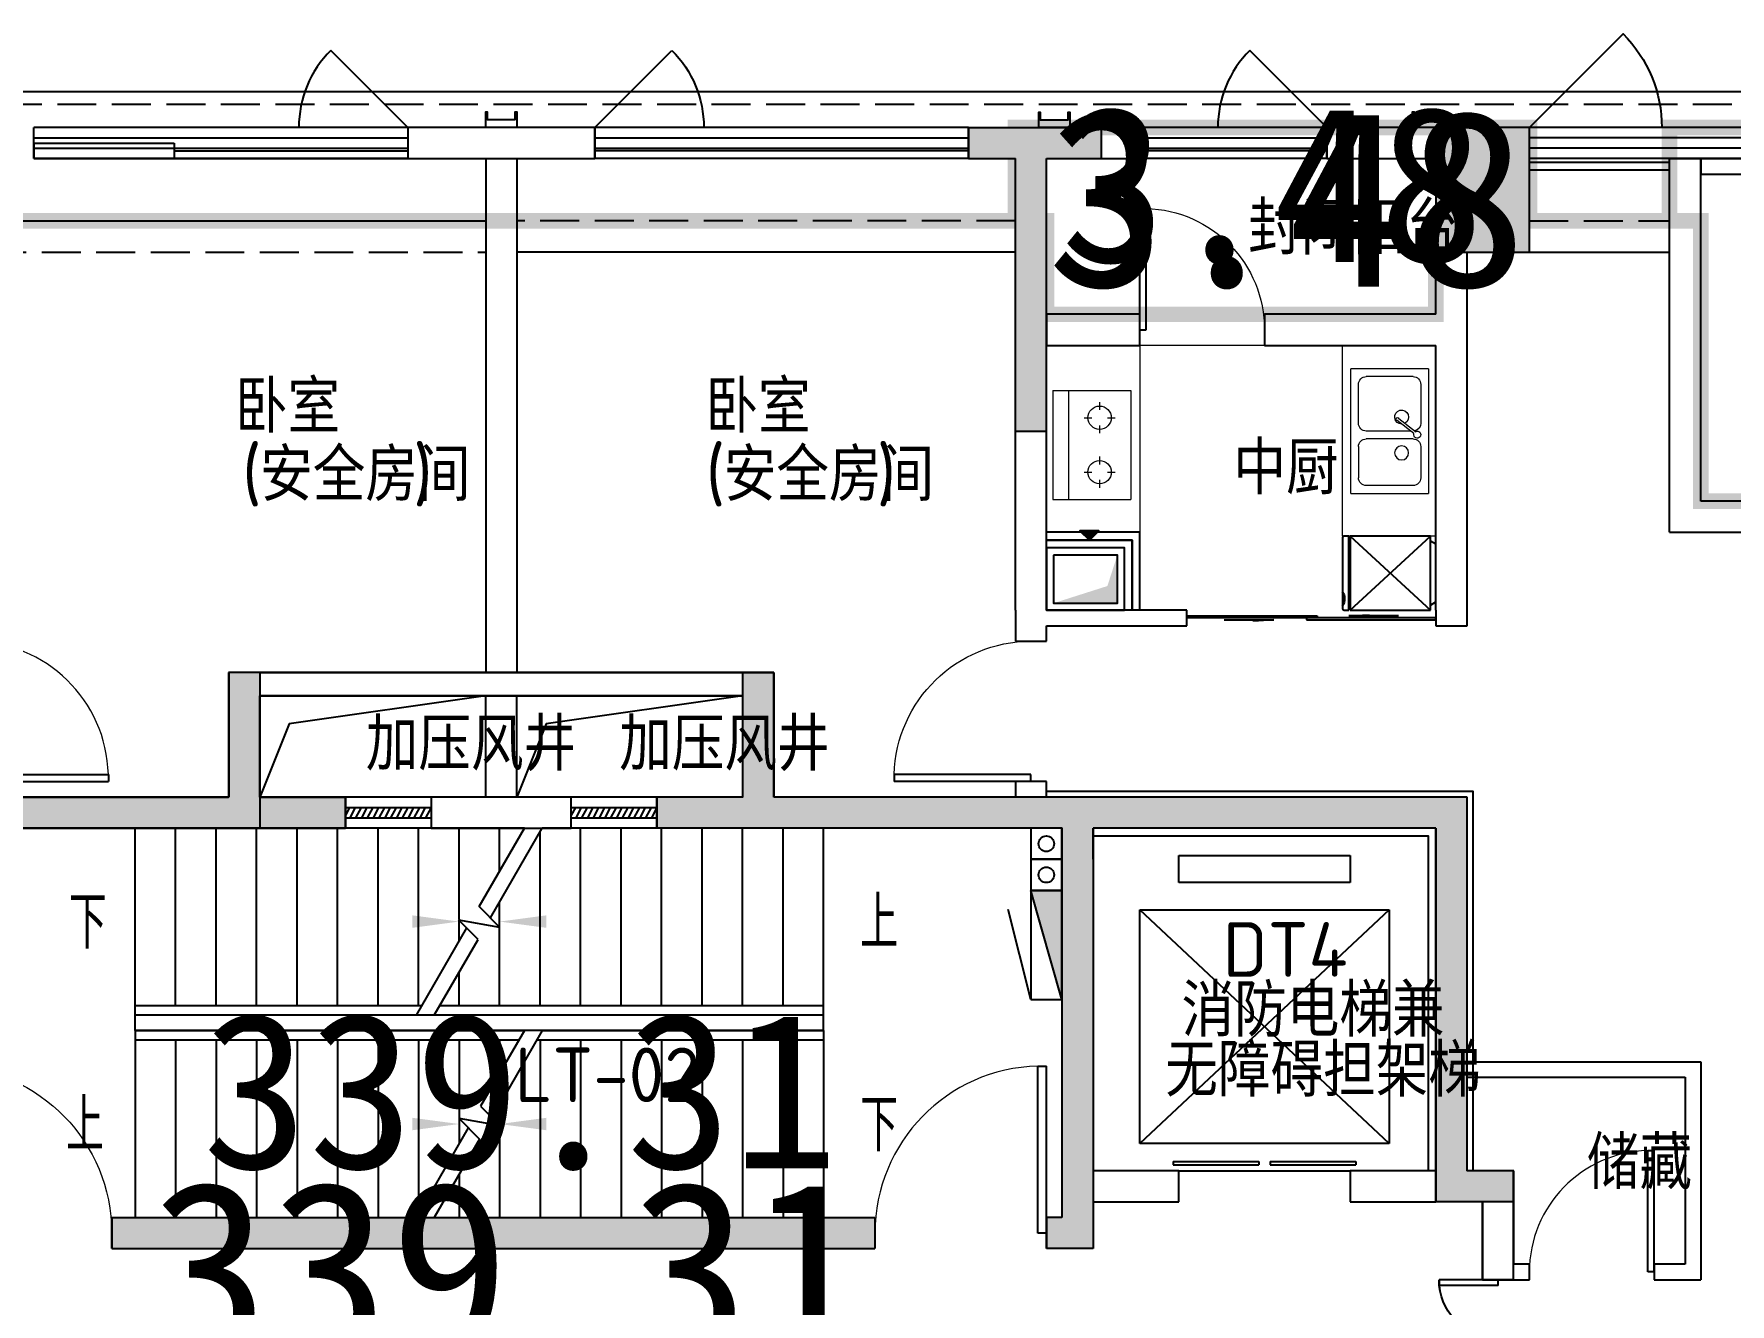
# Model space of a CAD drawing. Extents: x 512858 to 514372, y -232486 to -231710.
# Drawn here: x 513228.37 to 513239.26, y -232141.13 to -232132.98 of the extents above; entities that cross this region are included whole.
import ezdxf

# ---------------------------------------------------------------- set-up
doc = ezdxf.new("R2010")
doc.units = 0
doc.header["$LTSCALE"] = 1000
for name, pattern in [('__DASH', [0.35, 0.25, -0.1]), ('B1+B2户型(2#185报审版）$0$__DASH', [0.35, 0.25, -0.1]), ('B1+B2户型(2#185报审版）$0$DASH', [0.35, 0.25, -0.1]), ('DASH', [0.35, 0.25, -0.1])]:
    doc.linetypes.add(name, pattern=pattern)
doc.layers.get('0').update_dxf_attribs({"color": 252})
for name, color, linetype in [('$面积结果', 7, 'Continuous'), ('0-铝板', 253, 'Continuous'), ('2#HXT-标准层$0$A-ANNO-50-SYMB', 253, 'Continuous'), ('2#HXT-标准层$0$A-ANNO-50-TXT', 253, 'Continuous'), ('2#HXT-标准层$0$A-DOOR', 253, 'Continuous'), ('2#HXT-标准层$0$A-FIRE-DOOR', 253, 'Continuous'), ('2#HXT-标准层$0$A-HOLE-E', 253, 'Continuous'), ('2#HXT-标准层$0$A-PATT-COLU', 253, 'Continuous'), ('2#HXT-标准层$0$A-STAIR', 253, 'Continuous'), ('2#HXT-标准层$0$A-STR-CONC-B', 253, 'Continuous'), ('2#HXT-标准层$0$A-WALL-S', 253, 'Continuous'), ('2#HXT-标准层$0$A-WINDOW', 253, 'Continuous'), ('2#HXT-标准层$0$AA-DOOR_FIRE_TEXT', 253, 'Continuous'), ('6#-造型-1F（实施版）金属型材-METAL-S', 253, 'Continuous'), ('A-ANNO-100-TXT', 252, 'Continuous'), ('A-METAL-E', 253, 'Continuous'), ('A-WALL-S', 252, 'Continuous'), ('B1+B2户型(2#185报审版）$0$$0$AA-排烟道', 253, 'Continuous'), ('B1+B2户型(2#185报审版）$0$A-DOOR', 253, 'Continuous'), ('B1+B2户型(2#185报审版）$0$A-FIRE-DOOR', 253, 'Continuous'), ('B1+B2户型(2#185报审版）$0$A-HOLE-E', 253, 'Continuous'), ('B1+B2户型(2#185报审版）$0$A-PART-S', 253, 'Continuous'), ('B1+B2户型(2#185报审版）$0$A-PATT-COLU', 253, 'Continuous'), ('B1+B2户型(2#185报审版）$0$A-STR-CONC-B', 253, 'Continuous'), ('B1+B2户型(2#185报审版）$0$A-STR-CONC-C', 253, 'Continuous'), ('B1+B2户型(2#185报审版）$0$A-STR-CONC-E', 253, 'Continuous'), ('B1+B2户型(2#185报审版）$0$A-STR-CONC-H', 253, 'Continuous'), ('B1+B2户型(2#185报审版）$0$A-WALL-S', 253, 'Continuous'), ('B1+B2户型(2#185报审版）$0$A-WINDOW', 253, 'Continuous'), ('B1+B2户型(2#185报审版）$0$FURN', 253, 'Continuous'), ('B1+B2户型(2#185报审版）$0$ICDA方案_活动家具', 253, 'Continuous'), ('B1+B2户型(2#185报审版）$0$WALL', 253, 'Continuous'), ('PUB_HATCH', 252, 'Continuous')]:
    doc.layers.add(name, color=color, linetype=linetype)
for name, color, linetype, lineweight in [('B1+B2户型(2#185报审版）$0$AE-FURN-MOVE', 253, 'Continuous', 20), ('面积-计容-住宅-0.5', 1, 'Continuous', 0), ('面积-计容-住宅-1', 1, 'Continuous', 0)]:
    doc.layers.add(name, color=color, linetype=linetype, lineweight=lineweight)
doc.styles.add('2#HXT-标准层$0$STANDARD', font='GBENOR', dxfattribs={"bigfont": 'GBCBIG'})
doc.styles.add('dw', font='simhei.ttf')
doc.styles.add('TYDG_02', font='TSSDENG.shx', dxfattribs={"width": 0.8, "bigfont": 'hztxt.shx'})

# ---------------------------------------------------------------- blocks, each defined once
blk = doc.blocks.new('1新175wz')
at = {"layer": 'A-ANNO-100-TXT', "style": 'TYDG_02'}
for s, height, p in [('封闭阳台', 337.6, (-110211, -1319187, 0)), ('卧室', 337.6, (-116716, -1320333)), ('卧室', 337.6, (-113695, -1320333)), ('(', 350, (-116670, -1320771)), (')', 350, (-115571, -1320771)), ('(', 350, (-113694, -1320771)), (')', 350, (-112595, -1320771)), ('中厨', 337.6, (-110306, -1320727)), ('安全房间', 337.6, (-116554, -1320771)), ('安全房间', 337.6, (-113578, -1320771)), ('加压风井', 337.6, (-115876, -1322501)), ('加压风井', 337.6, (-114249, -1322501)), ('DT4', 350, (-110374, -1323825)), ('消防电梯兼', 337.6, (-110639, -1324210)), ('LT-02', 350, (-114919, -1324630)), ('无障碍担架梯', 337.6, (-110743, -1324595)), ('储藏', 337.6, (-108037, -1325189, 0))]:
    blk.add_text(s, height=height, dxfattribs=at).set_placement(p)
blk = doc.blocks.new('1新632#HXT-标准层$0$$TWTSYS$00000508')
for p, q in [((-0.5, 0.5), (0.324, 1.224)), ((-0.5, 0.5), (-0.5, -0.5)), ((-0.5, -0.5), (0.5, 0.5)), ((0.5, 0.5), (-0.5, 0.5)), ((0.5, -0.5), (0.5, 0.5)), ((-0.5, -0.5), (0.5, -0.5))]:
    blk.add_line(p, q)
blk.add_solid([(0.5, -0.5), (0.5, 0.5), (-0.5, -0.5)])
blk = doc.blocks.new('1新642#HXT-标准层$0$$WINLIB2D$00000039')
at = {"color": 0}
for points in [[(-0.5, 0.5), (-0.5, -0.5)], [(0.5, 0.5), (-0.5, 0.5)], [(0.5, -0.5), (0.5, 0.5)], [(-0.5, 0.167), (0.5, 0.167)], [(-0.452, -0.167), (-0.5, 0.084)], [(-0.384, -0.167), (-0.448, 0.167)], [(-0.316, -0.167), (-0.38, 0.167)], [(-0.248, -0.167), (-0.312, 0.167)], [(-0.18, -0.167), (-0.244, 0.167)], [(-0.112, -0.167), (-0.176, 0.167)], [(-0.044, -0.167), (-0.108, 0.167)], [(0.024, -0.167), (-0.04, 0.167)], [(0.092, -0.167), (0.028, 0.167)], [(0.16, -0.167), (0.096, 0.167)], [(0.228, -0.167), (0.164, 0.167)], [(0.296, -0.167), (0.232, 0.167)], [(0.364, -0.167), (0.3, 0.167)], [(0.432, -0.167), (0.368, 0.167)], [(0.5, -0.167), (0.436, 0.167)], [(-0.5, -0.167), (0.5, -0.167)], [(0.5, -0.5), (-0.5, -0.5)]]:
    blk.add_lwpolyline(points, dxfattribs=at)
blk = doc.blocks.new('1新592#HXT-标准层$0$$DorLib2D$00000001')
for p, q in [((0.45, 0.975), (0.5, 0.975)), ((0.45, 0), (0.45, 0.975)), ((0.5, 0), (0.5, 0.975)), ((0.5, 0), (0.45, 0))]:
    blk.add_line(p, q)
at = {"lineweight": 13}
blk.add_arc((0.475, 0), 0.975, 91.46928, 180, dxfattribs=at)
blk = doc.blocks.new('1新602#HXT-标准层$0$$DorLib2D$00000127')
at = {"color": 0}
for points in [[(-0.5333, 0.7949), (-0.5333, 0.6904)], [(-0.0333, 0.7949), (-0.5333, 0.7949)], [(-0.0333, 0.7949), (-0.0333, 0.6904)], [(0.5333, 0.7949), (0.0333, 0.7949)], [(0.0333, 0.7949), (0.0333, 0.6904)], [(0.5333, 0.7949), (0.5333, 0.6904)], [(-0.0333, 0.6904), (-0.5333, 0.6904)], [(0.5333, 0.6904), (0.0333, 0.6904)], [(0.5, 0.5), (-0.5, 0.5)]]:
    blk.add_lwpolyline(points, dxfattribs=at)
blk = doc.blocks.new('1新612#HXT-标准层$0$$DorLib2D$00000225')
at = {"color": 0}
for p, q in [((0.475, -0.0014), (0.475, 0.7521)), ((0.475, 0.7521), (0.5, 0.7521)), ((0.5, -0.0014), (0.5, 0.7521)), ((-0.5, 0), (-0.5, 0.252)), ((-0.475, 0.252), (-0.5, 0.252)), ((-0.475, 0), (-0.475, 0.252)), ((-0.475, 0), (-0.5, 0)), ((0.475, -0.0014), (0.5, -0.0014))]:
    blk.add_line(p, q, dxfattribs=at)
for centre, radius, start, end in [((0.5046, -0.0019), 0.7546, 92.24927, 179.72377), ((-0.5008, 0.0026), 0.2508, 359.78987, 84.09744)]:
    blk.add_arc(centre, radius, start, end, dxfattribs=at)
blk = doc.blocks.new('1新582#HXT-标准层')
at = {"layer": '2#HXT-标准层$0$A-PATT-COLU'}
for points in [[(-116757, -998471), (-116757, -998571), (-116557, -998571), (-116557, -998471)], [(-113457, -998471), (-113457, -998571), (-113257, -998571), (-113257, -998471)], [(-116557, -998571), (-116757, -998571), (-116757, -999271), (-116657, -999338), (-116557, -999271)], [(-113257, -998571), (-113457, -998571), (-113457, -999271), (-113357, -999338), (-113257, -999271)], [(-118807, -999404), (-118707, -999471), (-116657, -999471), (-116657, -999338), (-116757, -999271), (-118807, -999271)], [(-116657, -999338), (-116657, -999471), (-116007, -999471), (-116007, -999271), (-116557, -999271)], [(-113357, -999338), (-113457, -999271), (-114007, -999271), (-114007, -999471), (-113357, -999471)], [(-111307, -999404), (-111307, -999271), (-113257, -999271), (-113357, -999338), (-113357, -999471), (-111407, -999471)], [(-109007, -999471), (-108807, -999271), (-111307, -999271), (-111307, -999404), (-111207, -999471)], [(-108807, -999271), (-109007, -999471), (-109007, -1001871), (-108807, -1001671)], [(-111307, -999404), (-111407, -999471), (-111407, -1001771), (-111207, -1001771), (-111207, -999471)], [(-111207, -1001771), (-111407, -1001771), (-111407, -1001971), (-111207, -1002171)], [(-108507, -1001671), (-108807, -1001671), (-109007, -1001871), (-108507, -1001871)], [(-117507, -1002171), (-112607, -1002171), (-112607, -1001971), (-117507, -1001971)], [(-111207, -1002171), (-111407, -1001971), (-111507, -1001971), (-111507, -1002171)]]:
    blk.add_hatch(color=256, dxfattribs=at).paths.add_polyline_path(points)
at = {"layer": '2#HXT-标准层$0$A-ANNO-50-SYMB', "elevation": 0}
for points in [[(-117487, -1000071, 0, 0, 0), (-115277, -1000071, 0, 80, 0), (-115577, -1000071, 0, 0, 0)], [(-112807, -1000071, 0, 0, 0), (-115017, -1000071, 0, 80, 0), (-114717, -1000071, 0, 0, 0)], [(-117487, -1001371, 0, 0, 0), (-115277, -1001371, 0, 80, 0), (-115577, -1001371, 0, 0, 0)], [(-112807, -1001371, 0, 0, 0), (-115017, -1001371, 0, 80, 0), (-114717, -1001371, 0, 0, 0)]]:
    blk.add_lwpolyline(points, format="xyseb", dxfattribs=at)
at = {"layer": '2#HXT-标准层$0$A-HOLE-E'}
for points in [[(-116557, -998621), (-115107, -998621), (-115107, -999271), (-116557, -999271)], [(-114907, -998621), (-113457, -998621), (-113457, -999271), (-114907, -999271)]]:
    blk.add_lwpolyline(points, close=True, dxfattribs=at)
for points in [[(-115107, -998621), (-116367, -998800), (-116557, -999271)], [(-113457, -998621), (-114717, -998800), (-114907, -999271)]]:
    blk.add_lwpolyline(points, dxfattribs=at)
at = {"layer": '2#HXT-标准层$0$A-STAIR'}
for p, q in [((-114858, -999471), (-117357, -999471)), ((-117357, -1000611), (-117357, -999471)), ((-117097, -1000611), (-117097, -999471)), ((-116837, -1000611), (-116837, -999471)), ((-116577, -1000611), (-116577, -999471)), ((-116317, -1000611), (-116317, -999471)), ((-116057, -1000611), (-116057, -999471)), ((-115797, -1000611), (-115797, -999471)), ((-115537, -1000611), (-115537, -999471)), ((-115277, -1000056), (-115277, -999471)), ((-115149, -999974), (-114858, -999471)), ((-115075, -1000047), (-114743, -999471)), ((-115017, -999746), (-115017, -999471)), ((-112937, -999471), (-114743, -999471)), ((-114497, -1000611), (-114497, -999471)), ((-114237, -1000611), (-114237, -999471)), ((-113977, -1000611), (-113977, -999471)), ((-113717, -1000611), (-113717, -999471)), ((-113457, -1000611), (-113457, -999471)), ((-113197, -1000611), (-113197, -999471)), ((-112937, -1000611), (-112937, -999471)), ((-114757, -1000611), (-114757, -999495)), ((-110657, -999821), (-110657, -999646)), ((-110657, -999646), (-109557, -999646)), ((-109557, -999646), (-109557, -999821)), ((-109557, -999821), (-110657, -999821)), ((-115017, -1000106), (-115149, -999974)), ((-115017, -1000105), (-115017, -999946)), ((-110907, -1001496), (-110907, -999996)), ((-110907, -999996), (-109307, -999996)), ((-109307, -999996), (-110907, -1001496)), ((-109307, -1001496), (-110907, -999996)), ((-109307, -999996), (-109307, -1001496)), ((-115551, -1000671), (-115228, -1000112)), ((-115155, -1000185), (-115281, -1000059)), ((-115281, -1000059), (-115017, -1000106)), ((-115277, -1000196), (-115277, -1000064)), ((-115017, -1000611), (-115017, -1000106)), ((-115436, -1000671), (-115155, -1000185)), ((-115277, -1000611), (-115277, -1000396)), ((-117357, -1000671), (-117357, -1000611)), ((-115516, -1000611), (-117357, -1000611)), ((-117357, -1000671), (-117357, -1000611)), ((-115551, -1000671), (-117357, -1000671)), ((-115551, -1000671), (-117357, -1000671)), ((-112937, -1000671), (-115436, -1000671)), ((-112937, -1000671), (-115436, -1000671)), ((-112937, -1000611), (-115401, -1000611)), ((-112937, -1000671), (-112937, -1000611)), ((-112937, -1000671), (-112937, -1000611)), ((-117357, -1000771), (-114858, -1000771)), ((-117357, -1000771), (-117357, -1000831)), ((-117357, -1000771), (-114858, -1000771)), ((-117357, -1000771), (-117357, -1000831)), ((-114858, -1000771), (-115139, -1001257)), ((-114743, -1000771), (-115065, -1001330)), ((-114743, -1000771), (-112937, -1000771)), ((-114743, -1000771), (-112937, -1000771)), ((-112937, -1000771), (-112937, -1000831)), ((-112937, -1000771), (-112937, -1000831)), ((-117357, -1000831), (-117357, -1001971)), ((-117357, -1000831), (-114893, -1000831)), ((-117097, -1000831), (-117097, -1001971)), ((-116837, -1000831), (-116837, -1001971)), ((-116577, -1000831), (-116577, -1001971)), ((-116317, -1000831), (-116317, -1001971)), ((-116057, -1000831), (-116057, -1001971)), ((-115797, -1000831), (-115797, -1001971)), ((-115537, -1000831), (-115537, -1001946)), ((-115277, -1000831), (-115277, -1001336)), ((-115017, -1000831), (-115017, -1001046)), ((-114777, -1000831), (-112937, -1000831)), ((-114757, -1000831), (-114757, -1001971)), ((-114497, -1000831), (-114497, -1001971)), ((-114237, -1000831), (-114237, -1001971)), ((-113977, -1000831), (-113977, -1001971)), ((-113717, -1000831), (-113717, -1001971)), ((-113457, -1000831), (-113457, -1001971)), ((-113197, -1000831), (-113197, -1001971)), ((-112937, -1000831), (-112937, -1001971)), ((-115277, -1001336), (-115277, -1001496)), ((-115012, -1001383), (-115277, -1001336)), ((-115277, -1001336), (-115145, -1001468)), ((-115139, -1001257), (-115012, -1001383)), ((-115017, -1001246), (-115017, -1001378)), ((-115219, -1001395), (-115551, -1001971)), ((-115017, -1001386), (-115017, -1001971)), ((-115145, -1001468), (-115436, -1001971)), ((-109307, -1001496), (-110907, -1001496)), ((-115277, -1001696), (-115277, -1001971)), ((-117357, -1001971), (-115551, -1001971)), ((-115436, -1001971), (-112937, -1001971))]:
    blk.add_line(p, q, dxfattribs=at)
at = {"layer": '2#HXT-标准层$0$A-STR-CONC-B'}
for p, q in [((-116757, -998471), (-116757, -998571)), ((-116557, -998471), (-116757, -998471)), ((-116557, -998471), (-116557, -998571)), ((-113457, -998471), (-113457, -998571)), ((-113257, -998471), (-113457, -998471)), ((-113257, -998471), (-113257, -998571)), ((-116757, -998571), (-116757, -999271)), ((-116557, -998571), (-116557, -999271)), ((-113457, -998571), (-113457, -999271)), ((-113257, -998571), (-113257, -999271)), ((-118807, -999271), (-116757, -999271)), ((-116557, -999271), (-116007, -999271)), ((-116007, -999271), (-116007, -999471)), ((-113457, -999271), (-114007, -999271)), ((-114007, -999471), (-114007, -999271)), ((-111307, -999271), (-113257, -999271)), ((-108807, -999271), (-111307, -999271)), ((-108807, -999271), (-108807, -1001671)), ((-118707, -999471), (-116657, -999471)), ((-116657, -999471), (-116007, -999471)), ((-113357, -999471), (-114007, -999471)), ((-111407, -999471), (-113357, -999471)), ((-111407, -999471), (-111407, -1001771)), ((-109007, -999471), (-111207, -999471)), ((-111207, -999471), (-111207, -1001771)), ((-109007, -999471), (-109007, -1001871)), ((-111407, -1001771), (-111407, -1001971)), ((-111207, -1001771), (-111207, -1002171)), ((-108507, -1001671), (-108807, -1001671)), ((-108507, -1001871), (-108507, -1001671)), ((-108507, -1001871), (-109007, -1001871)), ((-117507, -1001971), (-112607, -1001971)), ((-117507, -1001971), (-117507, -1002171)), ((-112607, -1001971), (-112607, -1002171)), ((-111407, -1001971), (-111507, -1001971)), ((-111507, -1002171), (-111507, -1001971)), ((-117507, -1002171), (-112607, -1002171)), ((-111207, -1002171), (-111507, -1002171))]:
    blk.add_line(p, q, dxfattribs=at)
at = {"layer": '2#HXT-标准层$0$A-WALL-S'}
for p, q in [((-116557, -998471), (-113457, -998471)), ((-116557, -998621), (-113457, -998621)), ((-116007, -999471), (-116007, -999271)), ((-114557, -999271), (-115457, -999271)), ((-115457, -999271), (-115457, -999471)), ((-114557, -999471), (-114557, -999271)), ((-114007, -999471), (-114007, -999271)), ((-115457, -999471), (-114557, -999471)), ((-112937, -1000671), (-117357, -1000671)), ((-117357, -1000771), (-117357, -1000671)), ((-112937, -1000771), (-112937, -1000671)), ((-112937, -1000771), (-117357, -1000771)), ((-110657, -1001671), (-111207, -1001671)), ((-110657, -1001871), (-110657, -1001671)), ((-109007, -1001671), (-109557, -1001671)), ((-109557, -1001671), (-109557, -1001871)), ((-111207, -1001871), (-110657, -1001871)), ((-109557, -1001871), (-109007, -1001871)), ((-108707, -1001871), (-108707, -1002371)), ((-108507, -1001871), (-108707, -1001871)), ((-108507, -1002371), (-108507, -1001871)), ((-117507, -1002171), (-117507, -1001971)), ((-112607, -1001971), (-112607, -1002171)), ((-111507, -1001971), (-111507, -1002171)), ((-108707, -1002371), (-108507, -1002371))]:
    blk.add_line(p, q, dxfattribs=at)
at = {"layer": '2#HXT-标准层$0$AA-DOOR_FIRE_TEXT'}
for points in [[(-111607, -999671), (-111407, -999671), (-111407, -999471), (-111607, -999471)], [(-111607, -999871), (-111407, -999871), (-111407, -999671), (-111607, -999671)]]:
    blk.add_lwpolyline(points, close=True, dxfattribs=at)
for centre in [(-111507, -999571), (-111507, -999771)]:
    blk.add_circle(centre, 50, dxfattribs=at)
at = {"layer": '2#HXT-标准层$0$A-DOOR', "xscale": 1100, "yscale": -200, "zscale": 200, "rotation": 180}
blk.add_blockref('1新602#HXT-标准层$0$$DorLib2D$00000127', (-110107, -1001771), dxfattribs=at)
at = {"layer": '2#HXT-标准层$0$A-FIRE-DOOR', "xscale": -1100, "yscale": 1100, "zscale": 200}
blk.add_blockref('1新592#HXT-标准层$0$$DorLib2D$00000001', (-118057, -1002071), dxfattribs=at)
at = {"layer": '2#HXT-标准层$0$A-FIRE-DOOR', "zscale": 200}
for name, p, xscale, yscale, rotation in [('1新592#HXT-标准层$0$$DorLib2D$00000001', (-112057, -1002071), -1100, -1100, 180), ('1新612#HXT-标准层$0$$DorLib2D$00000225', (-108607, -1003121), -1500, 1500, 90.00007304754749)]:
    blk.add_blockref(name, p, dxfattribs=dict(at, xscale=xscale, yscale=yscale, rotation=rotation))
at = {"layer": '2#HXT-标准层$0$A-WINDOW', "xscale": 550, "yscale": -200, "zscale": 200}
for p in [(-115732, -999371), (-114282, -999371)]:
    blk.add_blockref('1新642#HXT-标准层$0$$WINLIB2D$00000039', p, dxfattribs=at)
at = {"layer": '2#HXT-标准层$0$AA-DOOR_FIRE_TEXT', "xscale": 700.0000000000001, "yscale": 200.0000000000001, "zscale": 700.0000000000001, "rotation": 90}
blk.add_blockref('1新632#HXT-标准层$0$$TWTSYS$00000508', (-111507, -1000221), dxfattribs=at)
at = {"layer": '2#HXT-标准层$0$A-ANNO-50-TXT', "color": 7, "style": '2#HXT-标准层$0$STANDARD'}
for s, p in [('下', (-117782, -1000246)), ('上', (-112702, -1000246)), ('上', (-117800, -1001546)), ('下', (-112702, -1001546))]:
    blk.add_text(s, height=338, dxfattribs=at).set_placement(p)
blk = doc.blocks.new('1新102B1+B2户型(2#185报审版）$0$6986586658665A-Kitchen-4')
at = {"layer": 'B1+B2户型(2#185报审版）$0$AE-FURN-MOVE'}
for p, q in [((-400, -500), (-400, 0)), ((400, 0), (-400, 0)), ((400, 0), (400, -500)), ((-350, -100), (-350, -400)), ((-100, -50), (-300, -50)), ((-50, -100), (-50, -400)), ((-16, -94), (67, -201)), ((-4, -84), (79, -191)), ((300, -50), (50, -50)), ((350, -100), (350, -400)), ((0, -115), (0, -400)), ((-400, -500), (400, -500)), ((-100, -450), (-300, -450)), ((50, -450), (300, -450))]:
    blk.add_line(p, q, dxfattribs=at)
for centre, major_axis, start_param, end_param in [((-300, -100), (0, 50), 0.000591, 1.571387), ((-100, -100), (0, 50), 4.711798, 6.282594), ((-23, -73), (-0.2, 22.5), 4.156064, 9.712232), ((50, -100), (0, 50), -0.000202, 1.373206), ((300, -100), (0, 50), 4.711798, 6.282594), ((-140, -173), (0, 45), 4.711392, 10.994577), ((90, -173), (0.1, 45), 1.556657, 7.383522), ((77, -201), (0, 10), 1.588727, 6.019143), ((-300, -400), (0, 50), 1.570205, 3.141002), ((-100, -400), (0, 50), 3.142184, 4.71298), ((50, -400), (0, 50), 1.570205, 3.141002), ((300, -400), (0, 50), 3.142184, 4.71298)]:
    blk.add_ellipse(centre, major_axis=major_axis, ratio=1, start_param=start_param, end_param=end_param, dxfattribs=at)
blk = doc.blocks.new('1新101B1+B2户型(2#185报审版）$0$6986586658665A-Kitchen-1')
at = {"layer": 'B1+B2户型(2#185报审版）$0$AE-FURN-MOVE'}
for p, q in [((-350, 0), (350, 0)), ((-350, -500), (-350, 0)), ((350, -500), (350, 0)), ((-175, -150), (-175, -100)), ((175, -150), (175, -100)), ((-275, -200), (-225, -200)), ((-125, -200), (-75, -200)), ((75, -200), (125, -200)), ((225, -200), (275, -200)), ((-175, -300), (-175, -250)), ((175, -300), (175, -250)), ((-350, -400), (350, -400)), ((-350, -500), (350, -500))]:
    blk.add_line(p, q, dxfattribs=at)
for centre in [(-175, -200), (175, -200)]:
    blk.add_circle(centre, 75, dxfattribs=at)
blk = doc.blocks.new('1新93B1+B2户型(2#185报审版）$0$$0$SFEFFSEFSEFESFS')
at = {"layer": 'B1+B2户型(2#185报审版）$0$$0$AA-排烟道'}
blk.add_hatch(color=254, dxfattribs=at).paths.add_polyline_path([(220387, 75509), (220327, 75570), (220327, 75448)])
at = {"layer": 'B1+B2户型(2#185报审版）$0$$0$AA-排烟道', "color": 254}
for points in [[(220437, 75235), (220837, 75235), (220837, 75735), (220437, 75735)], [(220483, 75280), (220792, 75280), (220792, 75689), (220483, 75689)]]:
    blk.add_lwpolyline(points, close=True, dxfattribs=at)
blk.add_lwpolyline([(220387, 75509), (220327, 75570), (220327, 75448), (220387, 75509)], dxfattribs=at)
blk.add_solid([(220483, 75689), (220682, 75625), (220792, 75689), (220792, 75280)], dxfattribs=at)
at = {"layer": 'B1+B2户型(2#185报审版）$0$A-HOLE-E', "ltscale": 0.5}
blk.add_lwpolyline([(220837, 75784), (220837, 75234), (220387, 75234), (220387, 75784)], close=True, dxfattribs=at)
blk = doc.blocks.new('1新95B1+B2户型(2#185报审版）$0$$DorLib2D$00000114')
at = {"color": 0}
blk.add_line((0.5, 0), (-0.207, 0.707), dxfattribs=at)
blk.add_arc((0.5, 0), 1, 135, 180, dxfattribs=at)
blk = doc.blocks.new('1新105B1+B2户型(2#185报审版）$0$A$C75447C14')
at = {"layer": 'B1+B2户型(2#185报审版）$0$ICDA方案_活动家具'}
for p, q in [((-238, 559), (-238, 588)), ((237, 559), (-238, 559)), ((-238, 35), (-238, 551)), ((-238, 551), (237, 551)), ((237, 551), (-238, 35)), ((-238, 551), (237, 35)), ((-225, 600), (225, 600)), ((237, 588), (237, 559)), ((237, 588), (237, 559)), ((237, 551), (237, 35)), ((237, 551), (237, 35)), ((237, 35), (-238, 35)), ((-185, 0), (-205, 35)), ((185, 0), (-185, 0)), ((205, 35), (185, 0))]:
    blk.add_line(p, q, dxfattribs=at)
at = {"layer": 'B1+B2户型(2#185报审版）$0$ICDA方案_活动家具', "extrusion": (4.4081e-39, -1.44111e-29, -1)}
for centre, major_axis, start_param, end_param in [((-225, 588), (8.61, -8.61), 2.356194, 3.926991), ((165, 655), (50.2, -50.2), 0.10668, 1.464116)]:
    blk.add_ellipse(centre, major_axis=major_axis, ratio=1, start_param=start_param, end_param=end_param, dxfattribs=at)
at = {"layer": 'B1+B2户型(2#185报审版）$0$ICDA方案_活动家具', "extrusion": (4.40811e-39, -1.44111e-29, -1)}
blk.add_ellipse((225, 588), major_axis=(-8.61, -8.61), ratio=1, start_param=2.356194, end_param=3.926991, dxfattribs=at)
blk = doc.blocks.new('1新98B1+B2户型(2#185报审版）$0$$WINLIB2D$00000001')
at = {"color": 0}
for points in [[(-0.5, 0.5), (-0.5, -0.5)], [(-0.5, 0.5), (0.5, 0.5)], [(0.5, -0.5), (0.5, 0.5)], [(0.5, 0.1667), (-0.5, 0.1667)], [(0.5, -0.1667), (-0.5, -0.1667)], [(-0.5, -0.5), (0.5, -0.5)]]:
    blk.add_lwpolyline(points, dxfattribs=at)
blk = doc.blocks.new('1新94B1+B2户型(2#185报审版）$0$$DorLib2D$00000001')
for p, q in [((0.45, 0.975), (0.5, 0.975)), ((0.45, 0), (0.45, 0.975)), ((0.5, 0), (0.5, 0.975)), ((0.5, 0), (0.45, 0))]:
    blk.add_line(p, q)
at = {"lineweight": 13}
blk.add_arc((0.475, 0), 0.975, 91.4693, 180, dxfattribs=at)
blk = doc.blocks.new('1新97B1+B2户型(2#185报审版）$0$$DorLib2D$00000225')
at = {"color": 0}
for p, q in [((0.475, -0.0014), (0.475, 0.7521)), ((0.475, 0.7521), (0.5, 0.7521)), ((0.5, -0.0014), (0.5, 0.7521)), ((-0.5, 0), (-0.5, 0.252)), ((-0.475, 0.252), (-0.5, 0.252)), ((-0.475, 0), (-0.475, 0.252)), ((-0.475, 0), (-0.5, 0)), ((0.475, -0.0014), (0.5, -0.0014))]:
    blk.add_line(p, q, dxfattribs=at)
for centre, radius, start, end in [((0.5046, -0.0019), 0.7546, 92.24927, 179.72377), ((-0.5008, 0.0026), 0.2508, 359.78987, 84.09744)]:
    blk.add_arc(centre, radius, start, end, dxfattribs=at)
blk = doc.blocks.new('1新96B1+B2户型(2#185报审版）$0$$DorLib2D$00000131')
at = {"color": 0, "linetype": 'Continuous'}
for p, q in [((0.15, 0.125), (0.2319, 0.1973)), ((0.2319, 0.1973), (0.2319, 0.125)), ((-0.5, 0.125), (-0.5, 0)), ((0.0192, 0.125), (-0.5, 0.125)), ((0.0192, 0), (0.0192, 0.125)), ((0.35, 0.125), (0.15, 0.125)), ((-0.5, 0), (0.0192, 0)), ((-0.024, 0), (0.5, 0)), ((-0.024, -0.125), (-0.024, 0)), ((0.5, 0), (0.5, -0.125)), ((-0.35, -0.125), (-0.15, -0.125)), ((-0.2319, -0.1973), (-0.2319, -0.125)), ((-0.15, -0.125), (-0.2319, -0.1973)), ((0.5, -0.125), (-0.024, -0.125))]:
    blk.add_line(p, q, dxfattribs=at)
blk = doc.blocks.new('1新159_FZH')
blk.add_lwpolyline([(-0.5, -0.5), (0.5, -0.5), (0.5, 0.5), (-0.5, 0.5)], close=True)
at = {"layer": 'PUB_HATCH'}
blk.add_solid([(-0.5, -0.5), (0.5, -0.5), (-0.5, 0.5), (0.5, 0.5)], dxfattribs=at)
blk = doc.blocks.new('1新125B1+B2户型(2#185报审版）-M')
at = {"layer": 'B1+B2户型(2#185报审版）$0$A-PATT-COLU'}
for points in [[(149257, -995171), (149557, -995171), (149657, -995104), (149657, -994971), (149257, -994971)], [(149657, -995104), (149757, -995171), (150107, -995171), (150107, -994971), (149657, -994971)], [(149757, -996921), (149757, -995171), (149657, -995104), (149557, -995171), (149557, -996921)], [(144507, -998471), (144507, -999271), (144707, -999471), (144707, -998471)], [(147907, -999338), (148007, -999271), (148007, -998471), (147807, -998471), (147807, -999271)], [(144707, -999471), (144507, -999271), (142857, -999271), (142857, -999471)], [(147907, -999338), (147807, -999271), (147707, -999271), (147707, -999471), (147907, -999471)], [(149657, -999471), (149657, -999271), (148007, -999271), (147907, -999338), (147907, -999471)], [(149957, -999404), (149957, -999271), (149657, -999271), (149657, -999471), (149857, -999471)], [(152257, -999471), (152457, -999271), (149957, -999271), (149957, -999404), (150057, -999471)], [(152257, -1001071), (152457, -1001071), (152457, -999271), (152257, -999471)], [(149857, -999671), (150057, -999671), (150057, -999471), (149957, -999404), (149857, -999471)], [(152257, -1001871), (152457, -1001671), (152457, -1001071), (152257, -1001071)], [(152657, -1001871), (152657, -1001671), (152457, -1001671), (152257, -1001871)], [(152757, -1001671), (152657, -1001671), (152657, -1001871), (152757, -1001871)]]:
    blk.add_hatch(color=256, dxfattribs=at).paths.add_polyline_path(points)
at = {"layer": 'B1+B2户型(2#185报审版）$0$A-PART-S'}
for p, q in [((146257, -994971), (145657, -994971)), ((145657, -994971), (145657, -995171)), ((146857, -994971), (146257, -994971)), ((146857, -995171), (146857, -994971)), ((149257, -995171), (149257, -994971)), ((150357, -994971), (150107, -994971)), ((150357, -995171), (150357, -994971)), ((152257, -994971), (151557, -994971)), ((151557, -994971), (151557, -995171)), ((145657, -995171), (146257, -995171)), ((146257, -995171), (146857, -995171)), ((150107, -995171), (150357, -995171)), ((151557, -995171), (152257, -995171))]:
    blk.add_line(p, q, dxfattribs=at)
at = {"layer": 'B1+B2户型(2#185报审版）$0$A-STR-CONC-B'}
for p, q in [((149257, -994971), (149657, -994971)), ((149257, -994971), (149257, -995171)), ((149657, -994971), (150107, -994971)), ((150107, -994971), (150107, -995171)), ((149257, -995171), (149557, -995171)), ((149557, -996921), (149557, -995171)), ((149757, -995171), (150107, -995171)), ((149757, -996921), (149757, -995171)), ((149557, -996921), (149757, -996921)), ((144507, -998471), (144507, -999271)), ((144707, -998471), (144507, -998471)), ((144707, -998471), (144707, -999471)), ((147807, -999271), (147807, -998471)), ((147807, -998471), (148007, -998471)), ((148007, -999271), (148007, -998471)), ((144507, -999271), (142857, -999271)), ((147807, -999271), (147707, -999271)), ((149657, -999271), (148007, -999271)), ((149957, -999271), (149657, -999271)), ((152457, -999271), (149957, -999271)), ((152457, -1001071), (152457, -999271)), ((144707, -999471), (142857, -999471)), ((147907, -999471), (147707, -999471)), ((149657, -999471), (147907, -999471)), ((149857, -999471), (149657, -999471)), ((149857, -999671), (149857, -999471)), ((152257, -999471), (150057, -999471)), ((150057, -999671), (150057, -999471)), ((152257, -1001071), (152257, -999471)), ((152257, -1001871), (152257, -1001071)), ((152457, -1001671), (152457, -1001071)), ((152657, -1001671), (152457, -1001671)), ((152757, -1001671), (152657, -1001671)), ((152757, -1001871), (152757, -1001671)), ((152657, -1001871), (152257, -1001871)), ((152757, -1001871), (152657, -1001871))]:
    blk.add_line(p, q, dxfattribs=at)
at = {"layer": 'B1+B2户型(2#185报审版）$0$A-STR-CONC-E'}
for points in [[(142957, -995571), (146157, -995571)], [(149557, -995771), (146357, -995771)], [(152857, -995771), (153757, -995771)]]:
    blk.add_lwpolyline(points, dxfattribs=at)
at = {"layer": 'B1+B2户型(2#185报审版）$0$A-STR-CONC-H', "linetype": 'B1+B2户型(2#185报审版）$0$DASH'}
for points in [[(149557, -995571), (146357, -995571)], [(152857, -995571), (153757, -995571)], [(142957, -995771), (146157, -995771)]]:
    blk.add_lwpolyline(points, dxfattribs=at)
at = {"layer": 'B1+B2户型(2#185报审版）$0$A-WALL-S'}
for p, q in [((152357, -995071), (152357, -995071)), ((146157, -995171), (146157, -998471)), ((146357, -995171), (146357, -998471)), ((153757, -997571), (153757, -995171)), ((153757, -995171), (153957, -995171)), ((153957, -997371), (153957, -995171)), ((152357, -995371), (152357, -995371)), ((152357, -995671), (152357, -995671)), ((152257, -996171), (152257, -995771)), ((152457, -996271), (152457, -995771)), ((150357, -996171), (149757, -996171)), ((149757, -996171), (149757, -996371)), ((150357, -996371), (150357, -996171)), ((152257, -996171), (151157, -996171)), ((151157, -996171), (151157, -996371)), ((152457, -998171), (152457, -996271)), ((149757, -996371), (150357, -996371)), ((151157, -996371), (152257, -996371)), ((152257, -998071), (152257, -996371)), ((149557, -998071), (149557, -996921)), ((149757, -998071), (149757, -996921)), ((155757, -997371), (153957, -997371)), ((153757, -997571), (155757, -997571)), ((150657, -998071), (149757, -998071)), ((150657, -998171), (150657, -998071)), ((152257, -998071), (152257, -998171)), ((149757, -998171), (150657, -998171)), ((152257, -998171), (152457, -998171)), ((146257, -998471), (144707, -998471)), ((147807, -998471), (146257, -998471)), ((146257, -998621), (144707, -998621)), ((147807, -998621), (146257, -998621)), ((152457, -1000971), (153957, -1000971)), ((153957, -1000971), (153957, -1002371)), ((152457, -1001071), (153857, -1001071)), ((153857, -1001071), (153857, -1002271)), ((152557, -1002371), (152557, -1001871)), ((152757, -1002271), (152757, -1001871)), ((152857, -1002271), (152757, -1002271)), ((152857, -1002371), (152857, -1002271)), ((153857, -1002271), (153657, -1002271)), ((153657, -1002271), (153657, -1002371)), ((152757, -1002371), (152557, -1002371)), ((152757, -1002371), (152857, -1002371)), ((153657, -1002371), (153957, -1002371))]:
    blk.add_line(p, q, dxfattribs=at)
at = {"layer": 'B1+B2户型(2#185报审版）$0$A-WALL-S', "linetype": 'B1+B2户型(2#185报审版）$0$__DASH'}
for p, q in [((149557, -998071), (149557, -998271)), ((149757, -998271), (149757, -998171)), ((149557, -998271), (149757, -998271)), ((149757, -999171), (149557, -999171)), ((149557, -999171), (149557, -999271)), ((149757, -999271), (149757, -999171))]:
    blk.add_line(p, q, dxfattribs=at)
at = {"layer": 'B1+B2户型(2#185报审版）$0$A-WINDOW'}
for p, q in [((161757, -994971), (152857, -994971)), ((161690, -995038), (152857, -995038)), ((161624, -995104), (152857, -995104)), ((161557, -995171), (152857, -995171))]:
    blk.add_line(p, q, dxfattribs=at)
at = {"layer": 'B1+B2户型(2#185报审版）$0$A-WINDOW', "extrusion": (0, 0, -1), "elevation": 0}
blk.add_lwpolyline([(-152857, -994971), (-153458, -994370, 0.198912), (-153707, -994971)], format="xyb", dxfattribs=at)
at = {"layer": 'B1+B2户型(2#185报审版）$0$AE-FURN-MOVE'}
blk.add_lwpolyline([(152257, -996371), (150357, -996371), (150357, -998071), (150357, -998071), (150357, -998071)], dxfattribs=at)
at = {"layer": 'B1+B2户型(2#185报审版）$0$AE-FURN-MOVE', "elevation": 0}
blk.add_lwpolyline([(152257, -997596), (151657, -997596), (151657, -996371)], dxfattribs=at)
at = {"layer": 'B1+B2户型(2#185报审版）$0$AE-FURN-MOVE'}
blk.add_lwpolyline([(150307, -998071), (149757, -998071), (149757, -997621), (150307, -997621)], close=True, dxfattribs=at)
at = {"layer": 'B1+B2户型(2#185报审版）$0$WALL'}
for points in [[(150357, -998071), (150357, -997571), (149757, -997571)], [(150307, -998071), (150307, -997621), (149757, -997621)]]:
    blk.add_lwpolyline(points, dxfattribs=at)
at = {"extrusion": (-2.93874e-39, -2.8026e-45, -1), "xscale": -1, "zscale": -1, "rotation": 90}
blk.add_blockref('1新93B1+B2户型(2#185报审版）$0$$0$SFEFFSEFSEFESFS', (-74523, -777234), dxfattribs=at)
at = {"xscale": -1, "rotation": 90}
blk.add_blockref('1新105B1+B2户型(2#185报审版）$0$A$C75447C14', (152257, -997833, 0), dxfattribs=at)
at = {"layer": 'B1+B2户型(2#185报审版）$0$A-DOOR', "linetype": 'B1+B2户型(2#185报审版）$0$__DASH', "zscale": 200}
for p, xscale, yscale, rotation in [((150757, -996271), -800, 800, 5.13085e-11), ((149657, -998721), -900, 900, 90)]:
    blk.add_blockref('1新94B1+B2户型(2#185报审版）$0$$DorLib2D$00000001', p, dxfattribs=dict(at, xscale=xscale, yscale=yscale, rotation=rotation))
at = {"layer": 'B1+B2户型(2#185报审版）$0$A-DOOR', "zscale": 100}
for name, p, xscale, yscale in [('1新96B1+B2户型(2#185报审版）$0$$DorLib2D$00000131', (151457, -998121), -1600, -100), ('1新94B1+B2户型(2#185报审版）$0$$DorLib2D$00000001', (153257, -1002321), 800, 800)]:
    blk.add_blockref(name, p, dxfattribs=dict(at, xscale=xscale, yscale=yscale))
at = {"layer": 'B1+B2户型(2#185报审版）$0$A-DOOR', "xscale": 900, "yscale": 900, "zscale": 200, "rotation": 270}
blk.add_blockref('1新94B1+B2户型(2#185报审版）$0$$DorLib2D$00000001', (142857, -998721), dxfattribs=at)
at = {"layer": 'B1+B2户型(2#185报审版）$0$A-FIRE-DOOR', "xscale": -1500, "yscale": 1500, "zscale": 200, "rotation": 90}
blk.add_blockref('1新97B1+B2户型(2#185报审版）$0$$DorLib2D$00000225', (152657, -1003121), dxfattribs=at)
at = {"layer": 'B1+B2户型(2#185报审版）$0$A-STR-CONC-C', "xscale": 800.0000000116415, "yscale": 600, "zscale": 600, "rotation": 89.99999999909329}
blk.add_blockref('1新159_FZH', (152557, -995371), dxfattribs=at)
at = {"layer": 'B1+B2户型(2#185报审版）$0$A-WINDOW', "linetype": 'B1+B2户型(2#185报审版）$0$__DASH', "yscale": 700, "zscale": -700}
for p, xscale in [((145307, -994971), 700), ((147207, -994971), -700), ((151207, -994971), 700)]:
    blk.add_blockref('1新95B1+B2户型(2#185报审版）$0$$DorLib2D$00000114', p, dxfattribs=dict(at, xscale=xscale))
at = {"layer": 'B1+B2户型(2#185报审版）$0$A-WINDOW', "xscale": -2400, "zscale": 200}
for p, yscale in [((144457, -995071), 200), ((148057, -995071), -200)]:
    blk.add_blockref('1新98B1+B2户型(2#185报审版）$0$$WINLIB2D$00000001', p, dxfattribs=dict(at, yscale=yscale))
at = {"layer": 'B1+B2户型(2#185报审版）$0$A-WINDOW', "xscale": -1200, "yscale": -200, "zscale": 200, "rotation": 359.9999722703561}
blk.add_blockref('1新98B1+B2户型(2#185报审版）$0$$WINLIB2D$00000001', (150957, -995071), dxfattribs=at)
at = {"layer": 'B1+B2户型(2#185报审版）$0$FURN', "xscale": -1, "rotation": 270}
blk.add_blockref('1新102B1+B2户型(2#185报审版）$0$6986586658665A-Kitchen-4', (152210, -996921), dxfattribs=at)
at = {"layer": 'B1+B2户型(2#185报审版）$0$FURN', "extrusion": (-2.93874e-39, -1.44111e-29, -1), "xscale": -1, "zscale": -1, "rotation": 90}
blk.add_blockref('1新101B1+B2户型(2#185报审版）$0$6986586658665A-Kitchen-1', (-150298, -997010, 0), dxfattribs=at)
blk = doc.blocks.new('1新173qjoijgwjirwj')
at = {"layer": '6#-造型-1F（实施版）金属型材-METAL-S'}
blk.add_lwpolyline([(1777290, -392199), (1756460, -392199, 0.414213), (1756260, -392399), (1756260, -399309)], format="xyb", dxfattribs=at)
at = {"layer": '6#-造型-1F（实施版）金属型材-METAL-S', "color": 61, "linetype": '__DASH'}
blk.add_lwpolyline([(1777290, -392279), (1756460, -392279, 0.414213), (1756340, -392399), (1756340, -399309)], format="xyb", dxfattribs=at)
blk = doc.blocks.new('1新172jwqoiwjg')
at = {"layer": '6#-造型-1F（实施版）金属型材-METAL-S', "color": 130}
for points in [[(1766140, -392429), (1766140, -392329), (1766130, -392329), (1766130, -392379), (1765950, -392379), (1765950, -392329), (1765940, -392329), (1765940, -392429), (1766140, -392429)], [(1768540, -392430), (1768540, -392330), (1768530, -392330), (1768530, -392380), (1768350, -392380), (1768350, -392330), (1768340, -392330), (1768340, -392430), (1768540, -392430)], [(1772090, -392429), (1772090, -392329), (1772080, -392329), (1772080, -392379), (1771900, -392379), (1771900, -392329), (1771890, -392329), (1771890, -392429), (1772090, -392429)]]:
    blk.add_lwpolyline(points, dxfattribs=at)
blk = doc.blocks.new('1新90A$C799B250F')
at = {"layer": '0-铝板', "color": 2}
for name in ['1新173qjoijgwjirwj', '1新172jwqoiwjg']:
    blk.add_blockref(name, (-1756590, 406829, 0), dxfattribs=at)
blk = doc.blocks.new('1新180背衬墙5F')
at = {"layer": 'A-METAL-E', "elevation": 0}
for points in [[(44350, 5850), (45850, 5850)], [(44350, 5800), (45850, 5800)], [(49450, 5850), (47050, 5850)], [(49450, 5800), (47050, 5800)], [(51750, 5850), (50550, 5850)], [(51750, 5800), (50550, 5800)], [(53950, 5775), (53050, 5775)], [(53950, 5725), (53050, 5725)]]:
    blk.add_lwpolyline(points, dxfattribs=at)
at = {"layer": 'A-WALL-S'}
for p, q in [((43450, 5900), (44350, 5900)), ((43450, 5900), (43450, 5800)), ((44350, 5900), (44350, 5800)), ((43450, 5800), (44350, 5800)), ((54150, 5800), (55050, 5800)), ((54150, 5800), (54150, 5700)), ((54150, 5700), (55050, 5700))]:
    blk.add_line(p, q, dxfattribs=at)

msp = doc.modelspace()

# ---------------------------------------------------------------- linework, layer by layer
at = {"layer": 'A-METAL-E'}
for points in [[(513234.868, -232137.84), (513237.605, -232137.84), (513237.605, -232140.277)], [(513235.168, -232138.127), (513237.318, -232138.127), (513237.318, -232140.277)]]:
    msp.add_lwpolyline(points, dxfattribs=at)
at = {"layer": '面积-计容-住宅-0.5', "linetype": 'DASH', "ltscale": 0.003, "const_width": 0.1}
for points in [[(513237.968, -232134.177), (513237.968, -232133.577), (513234.668, -232133.577), (513234.668, -232134.177), (513234.868, -232134.177), (513234.868, -232134.777), (513237.368, -232134.777), (513237.368, -232134.177)], [(513246.868, -232135.977), (513239.068, -232135.977), (513239.068, -232134.177), (513238.868, -232134.177), (513238.868, -232133.577), (513246.868, -232133.577)]]:
    msp.add_lwpolyline(points, close=True, dxfattribs=at)
at = {"layer": '面积-计容-住宅-1', "const_width": 0.1}
msp.add_lwpolyline([(513228.268, -232146.127), (513234.468, -232146.127), (513234.468, -232146.777), (513238.068, -232146.777), (513238.068, -232147.477), (513245.368, -232147.477), (513245.368, -232144.277), (513244.768, -232144.277), (513244.768, -232139.777), (513246.868, -232139.777), (513246.868, -232135.977), (513239.068, -232135.977), (513239.068, -232134.177), (513237.368, -232134.177), (513237.368, -232134.777), (513234.868, -232134.777), (513234.868, -232134.177), (513227.868, -232134.177)], dxfattribs=at)

# ---------------------------------------------------------------- block references
at = {"xscale": 0.001, "yscale": 0.001, "zscale": 0.001}
for name, p in [('1新125B1+B2户型(2#185报审版）-M', (513085.111, -231138.606)), ('1新180背衬墙5F', (513184.918, -232139.577)), ('1新175wz', (513346.374, -230815.206)), ('1新582#HXT-标准层', (513346.374, -231138.606))]:
    msp.add_blockref(name, p, dxfattribs=at)
at = {"layer": 'A-METAL-E', "xscale": -0.001, "yscale": 0.001, "zscale": 0.001}
msp.add_blockref('1新90A$C799B250F', (513246.768, -232147.977), dxfattribs=at)

# ---------------------------------------------------------------- texts
at = {"layer": '$面积结果', "color": 1, "style": 'dw'}
for s, p in [('3.48', (513234.869, -232134.599)), ('339.31', (513229.11, -232141.479))]:
    msp.add_text(s, height=1.1331, dxfattribs=at).set_placement(p)
at = {"layer": '面积-计容-住宅-0.5', "linetype": 'DASH', "ltscale": 3, "style": 'dw'}
msp.add_text('3.48', height=1, dxfattribs=at).set_placement((513234.958, -232134.441))
at = {"layer": '面积-计容-住宅-1', "style": 'dw'}
msp.add_text('339.31', height=1, dxfattribs=at).set_placement((513229.449, -232140.262))

doc.saveas('drawing.dxf')
